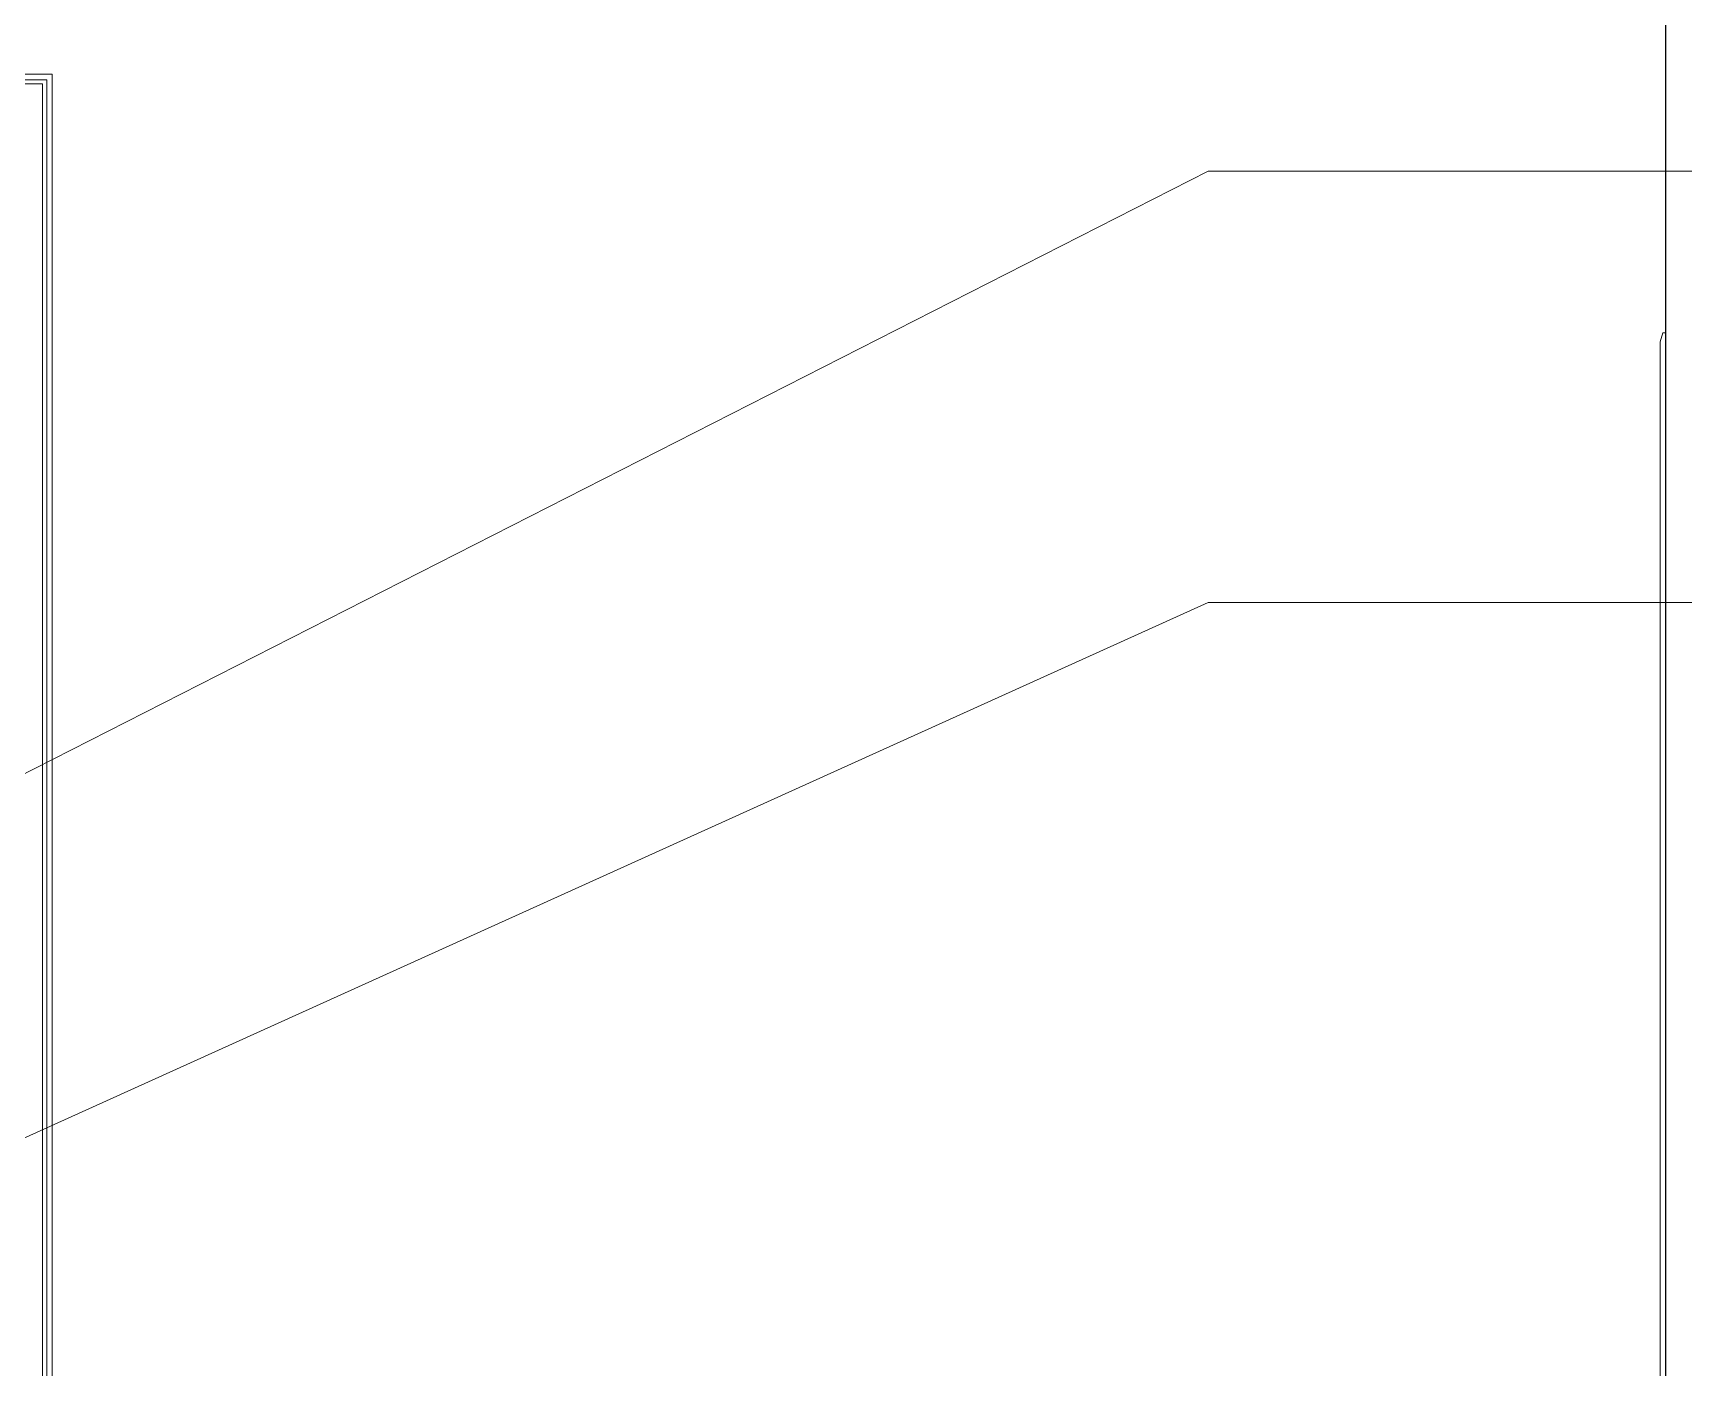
# Model space of a CAD drawing. Header units: inches. Extents: x -12478 to 399182, y -23212 to 525552.
# Drawn here: x 93097 to 94894, y -7795 to -6342 of the extents above; entities that cross this region are included whole.
import ezdxf

# ---------------------------------------------------------------- set-up
doc = ezdxf.new("R2010")
doc.units = ezdxf.units.IN
doc.header["$LTSCALE"] = 1000
doc.header["$MEASUREMENT"] = 0
doc.layers.add('Glass-Mirror', color=4, linetype='Continuous', lineweight=0)
doc.layers.add('ID-NOTES', color=3, linetype='Continuous', lineweight=0)
doc.layers.add('Layer3', color=3, linetype='Continuous')
doc.layers.add('WOOD', color=23, linetype='Continuous')
doc.styles.add('ZZ-Dim All', font='romans.shx', dxfattribs={"width": 0.8})
doc.dimstyles.new('DIM 0200', dxfattribs={"dimscale": 200, "dimtxt": 1, "dimasz": 0.8, "dimexe": 0.5, "dimexo": 1, "dimgap": 0.4, "dimtad": 1, "dimdec": 0, "dimrnd": 10, "dimdsep": 46, "dimtxsty": 'ZZ-Dim All', "dimblk1": 'ARCHTICK', "dimblk2": 'ARCHTICK', "dimsah": 1, "dimcen": 1, "dimdle": 0.5, "dimclrd": 256, "dimclre": 256, "dimclrt": 256, "dimadec": 0, "dimazin": 2, "dimtfac": 1, "dimtdec": 0, "dimtix": 1, "dimtmove": 2, "dimatfit": 2, "dimfxl": 1, "dimfxlon": 1, "dimtolj": 1, "dimtzin": 0, "dimlwd": -1, "dimlwe": -1, "dimarcsym": 0})

# ---------------------------------------------------------------- blocks, each defined once
blk = doc.blocks.new('A$C296266e4')
at = {"layer": 'WOOD', "lineweight": 0, "elevation": 0}
for points in [[(1101.3, 200), (1101.3, 2691.3), (941.3, 2691.3)], [(1095.3, 200), (1095.3, 2685.3), (941.3, 2685.3)], [(1090.9, 200), (1090.9, 2680.9), (941.3, 2680.9)]]:
    blk.add_lwpolyline(points, dxfattribs=at)
blk = doc.blocks.new('_ARCHTICK')
at = {"color": 0, "linetype": 'ByBlock', "const_width": 0.15}
blk.add_lwpolyline([(-0.5, -0.5), (0.5, 0.5)], dxfattribs=at)

msp = doc.modelspace()

# ---------------------------------------------------------------- linework, layer by layer
at = {"layer": 'Glass-Mirror', "lineweight": 0}
msp.add_lwpolyline([(94868.3, -8860.1), (94868.3, -6678.6), (94871.3, -6668.6), (94874.3, -6668.6), (94874.3, -8870.1), (94871.3, -8870.1)], close=True, dxfattribs=at)
at = {"layer": 'Layer3'}
msp.add_line((94874.3, -4928.6, 0), (94874.3, -9078.1), dxfattribs=at)

# ---------------------------------------------------------------- block references
at = {"color": 8}
msp.add_blockref('A$C296266e4', (92016.4, -9078.6, 0), dxfattribs=at)

# ---------------------------------------------------------------- leaders
at = {"layer": 'ID-NOTES'}
for points in [[(92586.4, -7403.6, 751.7), (94376.4, -6492.7, 751.7), (95319, -6492.7, 751.7)], [(92596.8, -7766.6, 751.7), (94376.4, -6962.1, 751.7), (95319, -6962.1, 751.7)]]:
    msp.add_leader(points, dimstyle='DIM 0200', override={"dimasz": 0.2, "dimtad": 0, "dimclrd": 8}, dxfattribs=at)

doc.saveas('drawing.dxf')
